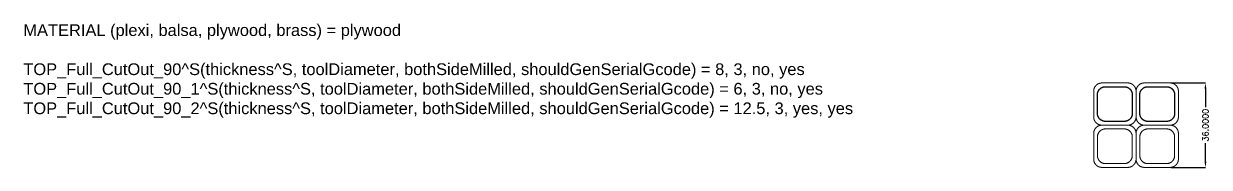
# Model space of a CAD drawing. Header units: millimetres. Extents: x -223 to 281, y 383 to 444.
import ezdxf

# ---------------------------------------------------------------- set-up
doc = ezdxf.new("R2010")
doc.units = ezdxf.units.MM
for name, color, linetype, lineweight in [('DIMENSION', 3, 'Continuous', 25), ('TOP_Full_CutOut_90_1', 7, 'Continuous', 18), ('TOP_Full_CutOut_90_2', 7, 'Continuous', 18)]:
    doc.layers.add(name, color=color, linetype=linetype, lineweight=lineweight)
doc.layers.add('TOP_Full_CutOut_90', color=7, linetype='Continuous')
doc.styles.get("Standard").update_dxf_attribs({"font": 'txt.shx'})
doc.dimstyles.get("Standard").update_dxf_attribs({"dimscale": 100, "dimtxt": 2.5, "dimasz": 2.5, "dimexe": 0, "dimexo": 0.5, "dimgap": 1, "dimtad": 0, "dimtoh": 1, "dimdec": 4, "dimzin": 0, "dimdsep": 46, "dimtxsty": 'Standard', "dimcen": 2.5, "dimadec": 0, "dimazin": 0, "dimtfac": 1, "dimtdec": 4, "dimtofl": 0, "dimtmove": 0, "dimatfit": 3, "dimfxl": 1, "dimtolj": 1, "dimtzin": 0, "dimarcsym": 0})

# ---------------------------------------------------------------- blocks, each defined once
blk = doc.blocks.new('*D13')
at = {"layer": 'Defpoints', "color": 0}
for p in [(264.592526, 418.622678), (264.592526, 382.622678), (279.592526, 382.622678)]:
    blk.add_point(p, dxfattribs=at)
at = {"layer": 'DIMENSION', "color": 0, "lineweight": -2}
for p, q in [((265.092526, 418.622678), (279.592526, 418.622678)), ((279.592526, 416.122678), (279.592526, 408.289344)), ((279.592526, 385.122678), (279.592526, 392.956011)), ((265.092526, 382.622678), (279.592526, 382.622678))]:
    blk.add_line(p, q, dxfattribs=at)
at = {"layer": 'DIMENSION', "color": 0}
for points in [[(280.009192, 416.122678), (279.175859, 416.122678), (279.592526, 418.622678)], [(279.175859, 385.122678), (280.009192, 385.122678), (279.592526, 382.622678)]]:
    blk.add_solid(points, dxfattribs=at)
at = {"layer": 'DIMENSION', "color": 0, "insert": (279.592526, 400.622678), "char_height": 2.5, "attachment_point": 5, "rotation": 90}
blk.add_mtext('\\A1;36.0000', dxfattribs=at)

msp = doc.modelspace()

# ---------------------------------------------------------------- linework, layer by layer
at = {"layer": 'TOP_Full_CutOut_90'}
for points in [[(237.096878, 402.222678), (237.001856, 402.22417), (236.895159, 402.229202), (236.788673, 402.237583), (236.682503, 402.249304), (236.576753, 402.264354), (236.471528, 402.282719), (236.366931, 402.30438), (236.263067, 402.329316), (236.160037, 402.357501), (236.057944, 402.388909), (235.956887, 402.423509), (235.856967, 402.461265), (235.758283, 402.502142), (235.66093, 402.546098), (235.565007, 402.59309), (235.470607, 402.643073), (235.377824, 402.695995), (235.286749, 402.751806), (235.197471, 402.810451), (235.11008, 402.87187), (235.024661, 402.936004), (234.941299, 403.00279), (234.860076, 403.072161), (234.781072, 403.144049), (234.704365, 403.218384), (234.630031, 403.295091), (234.558142, 403.374095), (234.488771, 403.455318), (234.421986, 403.53868), (234.357851, 403.624099), (234.296432, 403.71149), (234.237788, 403.800767), (234.181977, 403.891843), (234.129054, 403.984626), (234.079072, 404.079026), (234.032079, 404.174949), (233.988123, 404.272301), (233.947247, 404.370986), (233.90949, 404.470906), (233.874891, 404.571963), (233.843483, 404.674056), (233.815297, 404.777086), (233.790361, 404.88095), (233.7687, 404.985546), (233.750336, 405.090771), (233.735285, 405.196521), (233.723564, 405.302692), (233.715183, 405.409178), (233.710152, 405.515875), (233.708659, 405.610896), (233.708659, 413.634459), (233.710152, 413.72948), (233.715183, 413.836177), (233.723564, 413.942663), (233.735285, 414.048834), (233.750336, 414.154584), (233.7687, 414.259809), (233.790361, 414.364405), (233.815297, 414.468269), (233.843483, 414.571299), (233.874891, 414.673393), (233.90949, 414.774449), (233.947247, 414.874369), (233.988123, 414.973054), (234.032079, 415.070406), (234.079072, 415.166329), (234.129054, 415.260729), (234.181977, 415.353513), (234.237788, 415.444588), (234.296432, 415.533865), (234.357851, 415.621256), (234.421986, 415.706675), (234.488771, 415.790037), (234.558142, 415.87126), (234.630031, 415.950264), (234.704365, 416.026972), (234.781072, 416.101306), (234.860076, 416.173194), (234.941299, 416.242565), (235.024661, 416.309351), (235.11008, 416.373485), (235.197471, 416.434905), (235.286749, 416.493549), (235.377824, 416.54936), (235.470607, 416.602282), (235.565007, 416.652265), (235.66093, 416.699257), (235.758283, 416.743213), (235.856967, 416.78409), (235.956887, 416.821846), (236.057944, 416.856446), (236.160037, 416.887854), (236.263067, 416.91604), (236.366931, 416.940975), (236.471528, 416.962636), (236.576753, 416.981001), (236.682503, 416.996051), (236.788673, 417.007773), (236.895159, 417.016153), (237.001856, 417.021185), (237.096878, 417.022678), (245.12044, 417.022678), (245.215461, 417.021185), (245.322158, 417.016153), (245.428645, 417.007773), (245.534815, 416.996051), (245.640565, 416.981001), (245.74579, 416.962636), (245.850386, 416.940975), (245.95425, 416.91604), (246.05728, 416.887854), (246.159374, 416.856446), (246.26043, 416.821846), (246.36035, 416.78409), (246.459035, 416.743213), (246.556387, 416.699257), (246.652311, 416.652265), (246.74671, 416.602282), (246.839494, 416.54936), (246.930569, 416.493549), (247.019846, 416.434905), (247.107237, 416.373485), (247.192656, 416.309351), (247.276018, 416.242565), (247.357242, 416.173194), (247.436246, 416.101306), (247.512953, 416.026972), (247.587287, 415.950264), (247.659175, 415.87126), (247.728546, 415.790037), (247.795332, 415.706675), (247.859466, 415.621256), (247.920886, 415.533865), (247.97953, 415.444588), (248.035341, 415.353513), (248.088264, 415.260729), (248.138246, 415.166329), (248.185238, 415.070406), (248.229194, 414.973054), (248.270071, 414.874369), (248.307828, 414.774449), (248.342427, 414.673393), (248.373835, 414.571299), (248.402021, 414.468269), (248.426956, 414.364405), (248.448617, 414.259809), (248.466982, 414.154584), (248.482032, 414.048834), (248.493754, 413.942663), (248.502134, 413.836177), (248.507166, 413.72948), (248.508659, 413.634459), (248.508659, 405.610896), (248.507166, 405.515875), (248.502134, 405.409178), (248.493754, 405.302692), (248.482032, 405.196521), (248.466982, 405.090771), (248.448617, 404.985546), (248.426956, 404.88095), (248.402021, 404.777086), (248.373835, 404.674056), (248.342427, 404.571963), (248.307828, 404.470906), (248.270071, 404.370986), (248.229194, 404.272301), (248.185238, 404.174949), (248.138246, 404.079026), (248.088264, 403.984626), (248.035341, 403.891843), (247.97953, 403.800767), (247.920886, 403.71149), (247.859466, 403.624099), (247.795332, 403.53868), (247.728546, 403.455318), (247.659175, 403.374095), (247.587287, 403.295091), (247.512953, 403.218384), (247.436246, 403.144049), (247.357242, 403.072161), (247.276018, 403.00279), (247.192656, 402.936004), (247.107237, 402.87187), (247.019846, 402.810451), (246.930569, 402.751806), (246.839494, 402.695995), (246.74671, 402.643073), (246.652311, 402.59309), (246.556387, 402.546098), (246.459035, 402.502142), (246.36035, 402.461265), (246.26043, 402.423509), (246.159374, 402.388909), (246.05728, 402.357501), (245.95425, 402.329316), (245.850386, 402.30438), (245.74579, 402.282719), (245.640565, 402.264354), (245.534815, 402.249304), (245.428645, 402.237583), (245.322158, 402.229202), (245.215461, 402.22417), (245.12044, 402.222678)], [(255.096878, 402.222678), (255.001856, 402.22417), (254.895159, 402.229202), (254.788673, 402.237583), (254.682503, 402.249304), (254.576753, 402.264354), (254.471528, 402.282719), (254.366931, 402.30438), (254.263067, 402.329316), (254.160037, 402.357501), (254.057944, 402.388909), (253.956887, 402.423509), (253.856967, 402.461265), (253.758283, 402.502142), (253.66093, 402.546098), (253.565007, 402.59309), (253.470607, 402.643073), (253.377824, 402.695995), (253.286749, 402.751806), (253.197471, 402.810451), (253.11008, 402.87187), (253.024661, 402.936004), (252.941299, 403.00279), (252.860076, 403.072161), (252.781072, 403.144049), (252.704365, 403.218384), (252.630031, 403.295091), (252.558142, 403.374095), (252.488771, 403.455318), (252.421986, 403.53868), (252.357851, 403.624099), (252.296432, 403.71149), (252.237788, 403.800767), (252.181977, 403.891843), (252.129054, 403.984626), (252.079072, 404.079026), (252.032079, 404.174949), (251.988123, 404.272301), (251.947247, 404.370986), (251.90949, 404.470906), (251.874891, 404.571963), (251.843483, 404.674056), (251.815297, 404.777086), (251.790361, 404.88095), (251.7687, 404.985546), (251.750336, 405.090771), (251.735285, 405.196521), (251.723564, 405.302692), (251.715183, 405.409178), (251.710152, 405.515875), (251.708659, 405.610896), (251.708659, 413.634459), (251.710152, 413.72948), (251.715183, 413.836177), (251.723564, 413.942663), (251.735285, 414.048834), (251.750336, 414.154584), (251.7687, 414.259809), (251.790361, 414.364405), (251.815297, 414.468269), (251.843483, 414.571299), (251.874891, 414.673393), (251.90949, 414.774449), (251.947247, 414.874369), (251.988123, 414.973054), (252.032079, 415.070406), (252.079072, 415.166329), (252.129054, 415.260729), (252.181977, 415.353513), (252.237788, 415.444588), (252.296432, 415.533865), (252.357851, 415.621256), (252.421986, 415.706675), (252.488771, 415.790037), (252.558142, 415.87126), (252.630031, 415.950264), (252.704365, 416.026972), (252.781072, 416.101306), (252.860076, 416.173194), (252.941299, 416.242565), (253.024661, 416.309351), (253.11008, 416.373485), (253.197471, 416.434905), (253.286749, 416.493549), (253.377824, 416.54936), (253.470607, 416.602282), (253.565007, 416.652265), (253.66093, 416.699257), (253.758283, 416.743213), (253.856967, 416.78409), (253.956887, 416.821846), (254.057944, 416.856446), (254.160037, 416.887854), (254.263067, 416.91604), (254.366931, 416.940975), (254.471528, 416.962636), (254.576753, 416.981001), (254.682503, 416.996051), (254.788673, 417.007773), (254.895159, 417.016153), (255.001856, 417.021185), (255.096878, 417.022678), (263.12044, 417.022678), (263.215461, 417.021185), (263.322158, 417.016153), (263.428645, 417.007773), (263.534815, 416.996051), (263.640565, 416.981001), (263.74579, 416.962636), (263.850386, 416.940975), (263.95425, 416.91604), (264.05728, 416.887854), (264.159374, 416.856446), (264.26043, 416.821846), (264.36035, 416.78409), (264.459035, 416.743213), (264.556387, 416.699257), (264.652311, 416.652265), (264.74671, 416.602282), (264.839494, 416.54936), (264.930569, 416.493549), (265.019846, 416.434905), (265.107237, 416.373485), (265.192656, 416.309351), (265.276018, 416.242565), (265.357242, 416.173194), (265.436246, 416.101306), (265.512953, 416.026972), (265.587287, 415.950264), (265.659175, 415.87126), (265.728546, 415.790037), (265.795332, 415.706675), (265.859466, 415.621256), (265.920886, 415.533865), (265.97953, 415.444588), (266.035341, 415.353513), (266.088264, 415.260729), (266.138246, 415.166329), (266.185238, 415.070406), (266.229194, 414.973054), (266.270071, 414.874369), (266.307828, 414.774449), (266.342427, 414.673393), (266.373835, 414.571299), (266.402021, 414.468269), (266.426956, 414.364405), (266.448617, 414.259809), (266.466982, 414.154584), (266.482032, 414.048834), (266.493754, 413.942663), (266.502134, 413.836177), (266.507166, 413.72948), (266.508659, 413.634459), (266.508659, 405.610896), (266.507166, 405.515875), (266.502134, 405.409178), (266.493754, 405.302692), (266.482032, 405.196521), (266.466982, 405.090771), (266.448617, 404.985546), (266.426956, 404.88095), (266.402021, 404.777086), (266.373835, 404.674056), (266.342427, 404.571963), (266.307828, 404.470906), (266.270071, 404.370986), (266.229194, 404.272301), (266.185238, 404.174949), (266.138246, 404.079026), (266.088264, 403.984626), (266.035341, 403.891843), (265.97953, 403.800767), (265.920886, 403.71149), (265.859466, 403.624099), (265.795332, 403.53868), (265.728546, 403.455318), (265.659175, 403.374095), (265.587287, 403.295091), (265.512953, 403.218384), (265.436246, 403.144049), (265.357242, 403.072161), (265.276018, 403.00279), (265.192656, 402.936004), (265.107237, 402.87187), (265.019846, 402.810451), (264.930569, 402.751806), (264.839494, 402.695995), (264.74671, 402.643073), (264.652311, 402.59309), (264.556387, 402.546098), (264.459035, 402.502142), (264.36035, 402.461265), (264.26043, 402.423509), (264.159374, 402.388909), (264.05728, 402.357501), (263.95425, 402.329316), (263.850386, 402.30438), (263.74579, 402.282719), (263.640565, 402.264354), (263.534815, 402.249304), (263.428645, 402.237583), (263.322158, 402.229202), (263.215461, 402.22417), (263.12044, 402.222678)]]:
    msp.add_lwpolyline(points, close=True, dxfattribs=at)
at = {"layer": 'TOP_Full_CutOut_90_1'}
for points in [[(237.096878, 384.222678), (237.001856, 384.22417), (236.895159, 384.229202), (236.788673, 384.237583), (236.682503, 384.249304), (236.576753, 384.264354), (236.471528, 384.282719), (236.366931, 384.30438), (236.263067, 384.329316), (236.160037, 384.357501), (236.057944, 384.388909), (235.956887, 384.423509), (235.856967, 384.461265), (235.758283, 384.502142), (235.66093, 384.546098), (235.565007, 384.59309), (235.470607, 384.643073), (235.377824, 384.695995), (235.286749, 384.751806), (235.197471, 384.810451), (235.11008, 384.87187), (235.024661, 384.936004), (234.941299, 385.00279), (234.860076, 385.072161), (234.781072, 385.144049), (234.704365, 385.218384), (234.630031, 385.295091), (234.558142, 385.374095), (234.488771, 385.455318), (234.421986, 385.53868), (234.357851, 385.624099), (234.296432, 385.71149), (234.237788, 385.800767), (234.181977, 385.891843), (234.129054, 385.984626), (234.079072, 386.079026), (234.032079, 386.174949), (233.988123, 386.272301), (233.947247, 386.370986), (233.90949, 386.470906), (233.874891, 386.571963), (233.843483, 386.674056), (233.815297, 386.777086), (233.790361, 386.88095), (233.7687, 386.985546), (233.750336, 387.090771), (233.735285, 387.196521), (233.723564, 387.302692), (233.715183, 387.409178), (233.710152, 387.515875), (233.708659, 387.610896), (233.708659, 395.634459), (233.710152, 395.72948), (233.715183, 395.836177), (233.723564, 395.942663), (233.735285, 396.048834), (233.750336, 396.154584), (233.7687, 396.259809), (233.790361, 396.364405), (233.815297, 396.468269), (233.843483, 396.571299), (233.874891, 396.673393), (233.90949, 396.774449), (233.947247, 396.874369), (233.988123, 396.973054), (234.032079, 397.070406), (234.079072, 397.166329), (234.129054, 397.260729), (234.181977, 397.353513), (234.237788, 397.444588), (234.296432, 397.533865), (234.357851, 397.621256), (234.421986, 397.706675), (234.488771, 397.790037), (234.558142, 397.87126), (234.630031, 397.950264), (234.704365, 398.026972), (234.781072, 398.101306), (234.860076, 398.173194), (234.941299, 398.242565), (235.024661, 398.309351), (235.11008, 398.373485), (235.197471, 398.434905), (235.286749, 398.493549), (235.377824, 398.54936), (235.470607, 398.602282), (235.565007, 398.652265), (235.66093, 398.699257), (235.758283, 398.743213), (235.856967, 398.78409), (235.956887, 398.821846), (236.057944, 398.856446), (236.160037, 398.887854), (236.263067, 398.91604), (236.366931, 398.940975), (236.471528, 398.962636), (236.576753, 398.981001), (236.682503, 398.996051), (236.788673, 399.007773), (236.895159, 399.016153), (237.001856, 399.021185), (237.096878, 399.022678), (245.12044, 399.022678), (245.215461, 399.021185), (245.322158, 399.016153), (245.428645, 399.007773), (245.534815, 398.996051), (245.640565, 398.981001), (245.74579, 398.962636), (245.850386, 398.940975), (245.95425, 398.91604), (246.05728, 398.887854), (246.159374, 398.856446), (246.26043, 398.821846), (246.36035, 398.78409), (246.459035, 398.743213), (246.556387, 398.699257), (246.652311, 398.652265), (246.74671, 398.602282), (246.839494, 398.54936), (246.930569, 398.493549), (247.019846, 398.434905), (247.107237, 398.373485), (247.192656, 398.309351), (247.276018, 398.242565), (247.357242, 398.173194), (247.436246, 398.101306), (247.512953, 398.026972), (247.587287, 397.950264), (247.659175, 397.87126), (247.728546, 397.790037), (247.795332, 397.706675), (247.859466, 397.621256), (247.920886, 397.533865), (247.97953, 397.444588), (248.035341, 397.353513), (248.088264, 397.260729), (248.138246, 397.166329), (248.185238, 397.070406), (248.229194, 396.973054), (248.270071, 396.874369), (248.307828, 396.774449), (248.342427, 396.673393), (248.373835, 396.571299), (248.402021, 396.468269), (248.426956, 396.364405), (248.448617, 396.259809), (248.466982, 396.154584), (248.482032, 396.048834), (248.493754, 395.942663), (248.502134, 395.836177), (248.507166, 395.72948), (248.508659, 395.634459), (248.508659, 387.610896), (248.507166, 387.515875), (248.502134, 387.409178), (248.493754, 387.302692), (248.482032, 387.196521), (248.466982, 387.090771), (248.448617, 386.985546), (248.426956, 386.88095), (248.402021, 386.777086), (248.373835, 386.674056), (248.342427, 386.571963), (248.307828, 386.470906), (248.270071, 386.370986), (248.229194, 386.272301), (248.185238, 386.174949), (248.138246, 386.079026), (248.088264, 385.984626), (248.035341, 385.891843), (247.97953, 385.800767), (247.920886, 385.71149), (247.859466, 385.624099), (247.795332, 385.53868), (247.728546, 385.455318), (247.659175, 385.374095), (247.587287, 385.295091), (247.512953, 385.218384), (247.436246, 385.144049), (247.357242, 385.072161), (247.276018, 385.00279), (247.192656, 384.936004), (247.107237, 384.87187), (247.019846, 384.810451), (246.930569, 384.751806), (246.839494, 384.695995), (246.74671, 384.643073), (246.652311, 384.59309), (246.556387, 384.546098), (246.459035, 384.502142), (246.36035, 384.461265), (246.26043, 384.423509), (246.159374, 384.388909), (246.05728, 384.357501), (245.95425, 384.329316), (245.850386, 384.30438), (245.74579, 384.282719), (245.640565, 384.264354), (245.534815, 384.249304), (245.428645, 384.237583), (245.322158, 384.229202), (245.215461, 384.22417), (245.12044, 384.222678)], [(255.096878, 384.222678), (255.001856, 384.22417), (254.895159, 384.229202), (254.788673, 384.237583), (254.682503, 384.249304), (254.576753, 384.264354), (254.471528, 384.282719), (254.366931, 384.30438), (254.263067, 384.329316), (254.160037, 384.357501), (254.057944, 384.388909), (253.956887, 384.423509), (253.856967, 384.461265), (253.758283, 384.502142), (253.66093, 384.546098), (253.565007, 384.59309), (253.470607, 384.643073), (253.377824, 384.695995), (253.286749, 384.751806), (253.197471, 384.810451), (253.11008, 384.87187), (253.024661, 384.936004), (252.941299, 385.00279), (252.860076, 385.072161), (252.781072, 385.144049), (252.704365, 385.218384), (252.630031, 385.295091), (252.558142, 385.374095), (252.488771, 385.455318), (252.421986, 385.53868), (252.357851, 385.624099), (252.296432, 385.71149), (252.237788, 385.800767), (252.181977, 385.891843), (252.129054, 385.984626), (252.079072, 386.079026), (252.032079, 386.174949), (251.988123, 386.272301), (251.947247, 386.370986), (251.90949, 386.470906), (251.874891, 386.571963), (251.843483, 386.674056), (251.815297, 386.777086), (251.790361, 386.88095), (251.7687, 386.985546), (251.750336, 387.090771), (251.735285, 387.196521), (251.723564, 387.302692), (251.715183, 387.409178), (251.710152, 387.515875), (251.708659, 387.610896), (251.708659, 395.634459), (251.710152, 395.72948), (251.715183, 395.836177), (251.723564, 395.942663), (251.735285, 396.048834), (251.750336, 396.154584), (251.7687, 396.259809), (251.790361, 396.364405), (251.815297, 396.468269), (251.843483, 396.571299), (251.874891, 396.673393), (251.90949, 396.774449), (251.947247, 396.874369), (251.988123, 396.973054), (252.032079, 397.070406), (252.079072, 397.166329), (252.129054, 397.260729), (252.181977, 397.353513), (252.237788, 397.444588), (252.296432, 397.533865), (252.357851, 397.621256), (252.421986, 397.706675), (252.488771, 397.790037), (252.558142, 397.87126), (252.630031, 397.950264), (252.704365, 398.026972), (252.781072, 398.101306), (252.860076, 398.173194), (252.941299, 398.242565), (253.024661, 398.309351), (253.11008, 398.373485), (253.197471, 398.434905), (253.286749, 398.493549), (253.377824, 398.54936), (253.470607, 398.602282), (253.565007, 398.652265), (253.66093, 398.699257), (253.758283, 398.743213), (253.856967, 398.78409), (253.956887, 398.821846), (254.057944, 398.856446), (254.160037, 398.887854), (254.263067, 398.91604), (254.366931, 398.940975), (254.471528, 398.962636), (254.576753, 398.981001), (254.682503, 398.996051), (254.788673, 399.007773), (254.895159, 399.016153), (255.001856, 399.021185), (255.096878, 399.022678), (263.12044, 399.022678), (263.215461, 399.021185), (263.322158, 399.016153), (263.428645, 399.007773), (263.534815, 398.996051), (263.640565, 398.981001), (263.74579, 398.962636), (263.850386, 398.940975), (263.95425, 398.91604), (264.05728, 398.887854), (264.159374, 398.856446), (264.26043, 398.821846), (264.36035, 398.78409), (264.459035, 398.743213), (264.556387, 398.699257), (264.652311, 398.652265), (264.74671, 398.602282), (264.839494, 398.54936), (264.930569, 398.493549), (265.019846, 398.434905), (265.107237, 398.373485), (265.192656, 398.309351), (265.276018, 398.242565), (265.357242, 398.173194), (265.436246, 398.101306), (265.512953, 398.026972), (265.587287, 397.950264), (265.659175, 397.87126), (265.728546, 397.790037), (265.795332, 397.706675), (265.859466, 397.621256), (265.920886, 397.533865), (265.97953, 397.444588), (266.035341, 397.353513), (266.088264, 397.260729), (266.138246, 397.166329), (266.185238, 397.070406), (266.229194, 396.973054), (266.270071, 396.874369), (266.307828, 396.774449), (266.342427, 396.673393), (266.373835, 396.571299), (266.402021, 396.468269), (266.426956, 396.364405), (266.448617, 396.259809), (266.466982, 396.154584), (266.482032, 396.048834), (266.493754, 395.942663), (266.502134, 395.836177), (266.507166, 395.72948), (266.508659, 395.634459), (266.508659, 387.610896), (266.507166, 387.515875), (266.502134, 387.409178), (266.493754, 387.302692), (266.482032, 387.196521), (266.466982, 387.090771), (266.448617, 386.985546), (266.426956, 386.88095), (266.402021, 386.777086), (266.373835, 386.674056), (266.342427, 386.571963), (266.307828, 386.470906), (266.270071, 386.370986), (266.229194, 386.272301), (266.185238, 386.174949), (266.138246, 386.079026), (266.088264, 385.984626), (266.035341, 385.891843), (265.97953, 385.800767), (265.920886, 385.71149), (265.859466, 385.624099), (265.795332, 385.53868), (265.728546, 385.455318), (265.659175, 385.374095), (265.587287, 385.295091), (265.512953, 385.218384), (265.436246, 385.144049), (265.357242, 385.072161), (265.276018, 385.00279), (265.192656, 384.936004), (265.107237, 384.87187), (265.019846, 384.810451), (264.930569, 384.751806), (264.839494, 384.695995), (264.74671, 384.643073), (264.652311, 384.59309), (264.556387, 384.546098), (264.459035, 384.502142), (264.36035, 384.461265), (264.26043, 384.423509), (264.159374, 384.388909), (264.05728, 384.357501), (263.95425, 384.329316), (263.850386, 384.30438), (263.74579, 384.282719), (263.640565, 384.264354), (263.534815, 384.249304), (263.428645, 384.237583), (263.322158, 384.229202), (263.215461, 384.22417), (263.12044, 384.222678)]]:
    msp.add_lwpolyline(points, close=True, dxfattribs=at)
at = {"layer": 'TOP_Full_CutOut_90_2'}
for points in [[(246.614549, 418.622678), (246.663635, 418.622292), (246.718598, 418.620997), (246.773534, 418.618838), (246.828429, 418.615817), (246.883269, 418.611934), (246.938042, 418.607191), (246.992734, 418.601587), (247.047331, 418.595125), (247.10182, 418.587806), (247.156187, 418.579632), (247.210419, 418.570606), (247.264502, 418.560728), (247.318424, 418.550003), (247.37217, 418.538431), (247.425728, 418.526017), (247.479085, 418.512763), (247.532227, 418.498673), (247.585141, 418.48375), (247.637814, 418.467997), (247.690233, 418.451419), (247.742385, 418.43402), (247.794257, 418.415804), (247.845837, 418.396775), (247.897112, 418.376938), (247.948069, 418.356299), (247.998695, 418.334861), (248.048978, 418.312631), (248.098906, 418.289614), (248.148466, 418.265816), (248.197647, 418.241242), (248.246435, 418.215898), (248.294819, 418.189792), (248.342787, 418.162928), (248.390327, 418.135314), (248.437428, 418.106958), (248.484077, 418.077864), (248.530264, 418.048042), (248.575977, 418.017498), (248.621204, 417.986239), (248.665934, 417.954274), (248.710157, 417.921611), (248.753862, 417.888257), (248.797037, 417.85422), (248.839672, 417.81951), (248.881757, 417.784134), (248.923281, 417.748101), (248.964234, 417.711421), (249.004605, 417.674102), (249.044386, 417.636153), (249.083565, 417.597584), (249.122134, 417.558405), (249.160083, 417.518624), (249.197402, 417.478253), (249.234082, 417.4373), (249.270115, 417.395776), (249.305491, 417.353691), (249.340201, 417.311056), (249.374238, 417.267881), (249.407592, 417.224176), (249.440256, 417.179953), (249.472221, 417.135223), (249.503479, 417.089995), (249.534023, 417.044283), (249.563846, 416.998096), (249.592939, 416.951447), (249.621296, 416.904346), (249.648909, 416.856806), (249.675773, 416.808838), (249.701879, 416.760454), (249.727223, 416.711665), (249.751797, 416.662485), (249.775595, 416.612925), (249.798612, 416.562997), (249.820842, 416.512714), (249.84228, 416.462087), (249.86292, 416.411131), (249.882756, 416.359856), (249.901785, 416.308276), (249.920001, 416.256404), (249.937401, 416.204251), (249.953979, 416.151832), (249.969731, 416.099159), (249.984654, 416.046245), (249.998745, 415.993104), (250.011999, 415.939747), (250.024413, 415.886189), (250.035984, 415.832442), (250.04671, 415.778521), (250.056587, 415.724437), (250.065614, 415.670205), (250.073787, 415.615838), (250.081106, 415.56135), (250.087568, 415.506753), (250.093172, 415.452061), (250.097916, 415.397288), (250.101799, 415.342447), (250.10482, 415.287552), (250.106978, 415.232617), (250.108273, 415.177654), (250.108659, 415.128568), (250.108659, 404.116787), (250.108273, 404.067701), (250.106978, 404.012738), (250.10482, 403.957803), (250.101799, 403.902908), (250.097916, 403.848067), (250.093172, 403.793294), (250.087568, 403.738602), (250.081106, 403.684005), (250.073787, 403.629517), (250.065614, 403.57515), (250.056587, 403.520918), (250.04671, 403.466834), (250.035984, 403.412913), (250.024413, 403.359166), (250.011999, 403.305608), (249.998745, 403.252251), (249.984654, 403.19911), (249.969731, 403.146196), (249.953979, 403.093523), (249.937401, 403.041104), (249.920001, 402.988952), (249.901785, 402.937079), (249.882756, 402.885499), (249.86292, 402.834225), (249.84228, 402.783268), (249.820842, 402.732642), (249.798612, 402.682358), (249.775595, 402.63243), (249.751797, 402.58287), (249.727223, 402.53369), (249.701879, 402.484902), (249.675773, 402.436517), (249.648909, 402.388549), (249.621296, 402.341009), (249.592939, 402.293908), (249.563846, 402.247259), (249.534023, 402.201072), (249.503479, 402.15536), (249.472221, 402.110133), (249.440256, 402.065402), (249.407592, 402.021179), (249.374238, 401.977475), (249.340201, 401.934299), (249.305491, 401.891664), (249.270115, 401.849579), (249.234082, 401.808055), (249.197402, 401.767103), (249.160083, 401.726731), (249.122134, 401.686951), (249.083565, 401.647771), (249.044386, 401.609202), (249.004605, 401.571254), (248.964234, 401.533935), (248.923281, 401.497254), (248.881757, 401.461222), (248.839672, 401.425846), (248.797037, 401.391135), (248.753862, 401.357098), (248.710157, 401.323744), (248.665934, 401.291081), (248.621204, 401.259116), (248.575977, 401.227857), (248.530264, 401.197313), (248.484077, 401.167491), (248.437428, 401.138398), (248.390327, 401.110041), (248.342787, 401.082427), (248.294819, 401.055564), (248.246435, 401.029457), (248.197647, 401.004114), (248.148466, 400.97954), (248.098906, 400.955741), (248.048978, 400.932724), (247.998695, 400.910494), (247.948069, 400.889056), (247.897112, 400.868417), (247.845837, 400.84858), (247.794257, 400.829551), (247.742385, 400.811335), (247.690233, 400.793936), (247.637814, 400.777358), (247.585141, 400.761605), (247.532227, 400.746682), (247.479085, 400.732592), (247.425728, 400.719338), (247.37217, 400.706924), (247.318424, 400.695352), (247.264502, 400.684627), (247.210419, 400.674749), (247.156187, 400.665723), (247.10182, 400.657549), (247.047331, 400.65023), (246.992734, 400.643768), (246.938042, 400.638165), (246.883269, 400.633421), (246.828429, 400.629538), (246.773534, 400.626517), (246.718598, 400.624358), (246.663635, 400.623063), (246.614549, 400.622678), (235.602768, 400.622678), (235.553683, 400.623063), (235.49872, 400.624358), (235.443784, 400.626517), (235.388889, 400.629538), (235.334048, 400.633421), (235.279275, 400.638165), (235.224584, 400.643768), (235.169987, 400.65023), (235.115498, 400.657549), (235.061131, 400.665723), (235.006899, 400.674749), (234.952816, 400.684627), (234.898894, 400.695352), (234.845147, 400.706924), (234.791589, 400.719338), (234.738233, 400.732592), (234.685091, 400.746682), (234.632177, 400.761605), (234.579504, 400.777358), (234.527085, 400.793936), (234.474933, 400.811335), (234.42306, 400.829551), (234.371481, 400.84858), (234.320206, 400.868417), (234.269249, 400.889056), (234.218623, 400.910494), (234.16834, 400.932724), (234.118412, 400.955741), (234.068851, 400.97954), (234.019671, 401.004114), (233.970883, 401.029457), (233.922499, 401.055564), (233.874531, 401.082427), (233.82699, 401.110041), (233.77989, 401.138398), (233.73324, 401.167491), (233.687054, 401.197313), (233.641341, 401.227857), (233.596114, 401.259116), (233.551383, 401.291081), (233.50716, 401.323744), (233.463456, 401.357098), (233.420281, 401.391135), (233.377645, 401.425846), (233.335561, 401.461222), (233.294037, 401.497254), (233.253084, 401.533935), (233.212712, 401.571254), (233.172932, 401.609202), (233.133752, 401.647771), (233.095184, 401.686951), (233.057235, 401.726731), (233.019916, 401.767103), (232.983235, 401.808055), (232.947203, 401.849579), (232.911827, 401.891664), (232.877116, 401.934299), (232.84308, 401.977475), (232.809726, 402.021179), (232.777062, 402.065402), (232.745097, 402.110133), (232.713839, 402.15536), (232.683294, 402.201072), (232.653472, 402.247259), (232.624379, 402.293908), (232.596022, 402.341009), (232.568408, 402.388549), (232.541545, 402.436517), (232.515438, 402.484902), (232.490095, 402.53369), (232.465521, 402.58287), (232.441722, 402.63243), (232.418705, 402.682358), (232.396475, 402.732642), (232.375038, 402.783268), (232.354398, 402.834225), (232.334561, 402.885499), (232.315533, 402.937079), (232.297316, 402.988952), (232.279917, 403.041104), (232.263339, 403.093523), (232.247587, 403.146196), (232.232663, 403.19911), (232.218573, 403.252251), (232.205319, 403.305608), (232.192905, 403.359166), (232.181334, 403.412913), (232.170608, 403.466834), (232.160731, 403.520918), (232.151704, 403.57515), (232.14353, 403.629517), (232.136211, 403.684005), (232.12975, 403.738602), (232.124146, 403.793294), (232.119402, 403.848067), (232.115519, 403.902908), (232.112498, 403.957803), (232.11034, 404.012738), (232.109044, 404.067701), (232.108659, 404.116787), (232.108659, 415.128568), (232.109044, 415.177654), (232.11034, 415.232617), (232.112498, 415.287552), (232.115519, 415.342447), (232.119402, 415.397288), (232.124146, 415.452061), (232.12975, 415.506753), (232.136211, 415.56135), (232.14353, 415.615838), (232.151704, 415.670205), (232.160731, 415.724437), (232.170608, 415.778521), (232.181334, 415.832442), (232.192905, 415.886189), (232.205319, 415.939747), (232.218573, 415.993104), (232.232663, 416.046245), (232.247587, 416.099159), (232.263339, 416.151832), (232.279917, 416.204251), (232.297316, 416.256404), (232.315533, 416.308276), (232.334561, 416.359856), (232.354398, 416.411131), (232.375038, 416.462087), (232.396475, 416.512714), (232.418705, 416.562997), (232.441722, 416.612925), (232.465521, 416.662485), (232.490095, 416.711665), (232.515438, 416.760454), (232.541545, 416.808838), (232.568408, 416.856806), (232.596022, 416.904346), (232.624379, 416.951447), (232.653472, 416.998096), (232.683294, 417.044283), (232.713839, 417.089995), (232.745097, 417.135223), (232.777062, 417.179953), (232.809726, 417.224176), (232.84308, 417.267881), (232.877116, 417.311056), (232.911827, 417.353691), (232.947203, 417.395776), (232.983235, 417.4373), (233.019916, 417.478253), (233.057235, 417.518624), (233.095184, 417.558405), (233.133752, 417.597584), (233.172932, 417.636153), (233.212712, 417.674102), (233.253084, 417.711421), (233.294037, 417.748101), (233.335561, 417.784134), (233.377645, 417.81951), (233.420281, 417.85422), (233.463456, 417.888257), (233.50716, 417.921611), (233.551383, 417.954274), (233.596114, 417.986239), (233.641341, 418.017498), (233.687054, 418.048042), (233.73324, 418.077864), (233.77989, 418.106958), (233.82699, 418.135314), (233.874531, 418.162928), (233.922499, 418.189792), (233.970883, 418.215898), (234.019671, 418.241242), (234.068851, 418.265816), (234.118412, 418.289614), (234.16834, 418.312631), (234.218623, 418.334861), (234.269249, 418.356299), (234.320206, 418.376938), (234.371481, 418.396775), (234.42306, 418.415804), (234.474933, 418.43402), (234.527085, 418.451419), (234.579504, 418.467997), (234.632177, 418.48375), (234.685091, 418.498673), (234.738233, 418.512763), (234.791589, 418.526017), (234.845147, 418.538431), (234.898894, 418.550003), (234.952816, 418.560728), (235.006899, 418.570606), (235.061131, 418.579632), (235.115498, 418.587806), (235.169987, 418.595125), (235.224584, 418.601587), (235.279275, 418.607191), (235.334048, 418.611934), (235.388889, 418.615817), (235.443784, 418.618838), (235.49872, 418.620997), (235.553683, 418.622292), (235.602768, 418.622678)], [(264.614549, 418.622678), (264.663635, 418.622292), (264.718598, 418.620997), (264.773534, 418.618838), (264.828429, 418.615817), (264.883269, 418.611934), (264.938042, 418.607191), (264.992734, 418.601587), (265.047331, 418.595125), (265.10182, 418.587806), (265.156187, 418.579632), (265.210419, 418.570606), (265.264502, 418.560728), (265.318424, 418.550003), (265.37217, 418.538431), (265.425728, 418.526017), (265.479085, 418.512763), (265.532227, 418.498673), (265.585141, 418.48375), (265.637814, 418.467997), (265.690233, 418.451419), (265.742385, 418.43402), (265.794257, 418.415804), (265.845837, 418.396775), (265.897112, 418.376938), (265.948069, 418.356299), (265.998695, 418.334861), (266.048978, 418.312631), (266.098906, 418.289614), (266.148466, 418.265816), (266.197647, 418.241242), (266.246435, 418.215898), (266.294819, 418.189792), (266.342787, 418.162928), (266.390327, 418.135314), (266.437428, 418.106958), (266.484077, 418.077864), (266.530264, 418.048042), (266.575977, 418.017498), (266.621204, 417.986239), (266.665934, 417.954274), (266.710157, 417.921611), (266.753862, 417.888257), (266.797037, 417.85422), (266.839672, 417.81951), (266.881757, 417.784134), (266.923281, 417.748101), (266.964234, 417.711421), (267.004605, 417.674102), (267.044386, 417.636153), (267.083565, 417.597584), (267.122134, 417.558405), (267.160083, 417.518624), (267.197402, 417.478253), (267.234082, 417.4373), (267.270115, 417.395776), (267.305491, 417.353691), (267.340201, 417.311056), (267.374238, 417.267881), (267.407592, 417.224176), (267.440256, 417.179953), (267.472221, 417.135223), (267.503479, 417.089995), (267.534023, 417.044283), (267.563846, 416.998096), (267.592939, 416.951447), (267.621296, 416.904346), (267.648909, 416.856806), (267.675773, 416.808838), (267.701879, 416.760454), (267.727223, 416.711665), (267.751797, 416.662485), (267.775595, 416.612925), (267.798612, 416.562997), (267.820842, 416.512714), (267.84228, 416.462087), (267.86292, 416.411131), (267.882756, 416.359856), (267.901785, 416.308276), (267.920001, 416.256404), (267.937401, 416.204251), (267.953979, 416.151832), (267.969731, 416.099159), (267.984654, 416.046245), (267.998745, 415.993104), (268.011999, 415.939747), (268.024413, 415.886189), (268.035984, 415.832442), (268.04671, 415.778521), (268.056587, 415.724437), (268.065614, 415.670205), (268.073787, 415.615838), (268.081106, 415.56135), (268.087568, 415.506753), (268.093172, 415.452061), (268.097916, 415.397288), (268.101799, 415.342447), (268.10482, 415.287552), (268.106978, 415.232617), (268.108273, 415.177654), (268.108659, 415.128568), (268.108659, 404.116787), (268.108273, 404.067701), (268.106978, 404.012738), (268.10482, 403.957803), (268.101799, 403.902908), (268.097916, 403.848067), (268.093172, 403.793294), (268.087568, 403.738602), (268.081106, 403.684005), (268.073787, 403.629517), (268.065614, 403.57515), (268.056587, 403.520918), (268.04671, 403.466834), (268.035984, 403.412913), (268.024413, 403.359166), (268.011999, 403.305608), (267.998745, 403.252251), (267.984654, 403.19911), (267.969731, 403.146196), (267.953979, 403.093523), (267.937401, 403.041104), (267.920001, 402.988952), (267.901785, 402.937079), (267.882756, 402.885499), (267.86292, 402.834225), (267.84228, 402.783268), (267.820842, 402.732642), (267.798612, 402.682358), (267.775595, 402.63243), (267.751797, 402.58287), (267.727223, 402.53369), (267.701879, 402.484902), (267.675773, 402.436517), (267.648909, 402.388549), (267.621296, 402.341009), (267.592939, 402.293908), (267.563846, 402.247259), (267.534023, 402.201072), (267.503479, 402.15536), (267.472221, 402.110133), (267.440256, 402.065402), (267.407592, 402.021179), (267.374238, 401.977475), (267.340201, 401.934299), (267.305491, 401.891664), (267.270115, 401.849579), (267.234082, 401.808055), (267.197402, 401.767103), (267.160083, 401.726731), (267.122134, 401.686951), (267.083565, 401.647771), (267.044386, 401.609202), (267.004605, 401.571254), (266.964234, 401.533935), (266.923281, 401.497254), (266.881757, 401.461222), (266.839672, 401.425846), (266.797037, 401.391135), (266.753862, 401.357098), (266.710157, 401.323744), (266.665934, 401.291081), (266.621204, 401.259116), (266.575977, 401.227857), (266.530264, 401.197313), (266.484077, 401.167491), (266.437428, 401.138398), (266.390327, 401.110041), (266.342787, 401.082427), (266.294819, 401.055564), (266.246435, 401.029457), (266.197647, 401.004114), (266.148466, 400.97954), (266.098906, 400.955741), (266.048978, 400.932724), (265.998695, 400.910494), (265.948069, 400.889056), (265.897112, 400.868417), (265.845837, 400.84858), (265.794257, 400.829551), (265.742385, 400.811335), (265.690233, 400.793936), (265.637814, 400.777358), (265.585141, 400.761605), (265.532227, 400.746682), (265.479085, 400.732592), (265.425728, 400.719338), (265.37217, 400.706924), (265.318424, 400.695352), (265.264502, 400.684627), (265.210419, 400.674749), (265.156187, 400.665723), (265.10182, 400.657549), (265.047331, 400.65023), (264.992734, 400.643768), (264.938042, 400.638165), (264.883269, 400.633421), (264.828429, 400.629538), (264.773534, 400.626517), (264.718598, 400.624358), (264.663635, 400.623063), (264.614549, 400.622678), (253.602768, 400.622678), (253.553683, 400.623063), (253.49872, 400.624358), (253.443784, 400.626517), (253.388889, 400.629538), (253.334048, 400.633421), (253.279275, 400.638165), (253.224584, 400.643768), (253.169987, 400.65023), (253.115498, 400.657549), (253.061131, 400.665723), (253.006899, 400.674749), (252.952816, 400.684627), (252.898894, 400.695352), (252.845147, 400.706924), (252.791589, 400.719338), (252.738233, 400.732592), (252.685091, 400.746682), (252.632177, 400.761605), (252.579504, 400.777358), (252.527085, 400.793936), (252.474933, 400.811335), (252.42306, 400.829551), (252.371481, 400.84858), (252.320206, 400.868417), (252.269249, 400.889056), (252.218623, 400.910494), (252.16834, 400.932724), (252.118412, 400.955741), (252.068851, 400.97954), (252.019671, 401.004114), (251.970883, 401.029457), (251.922499, 401.055564), (251.874531, 401.082427), (251.82699, 401.110041), (251.77989, 401.138398), (251.73324, 401.167491), (251.687054, 401.197313), (251.641341, 401.227857), (251.596114, 401.259116), (251.551383, 401.291081), (251.50716, 401.323744), (251.463456, 401.357098), (251.420281, 401.391135), (251.377645, 401.425846), (251.335561, 401.461222), (251.294037, 401.497254), (251.253084, 401.533935), (251.212712, 401.571254), (251.172932, 401.609202), (251.133752, 401.647771), (251.095184, 401.686951), (251.057235, 401.726731), (251.019916, 401.767103), (250.983235, 401.808055), (250.947203, 401.849579), (250.911827, 401.891664), (250.877116, 401.934299), (250.84308, 401.977475), (250.809726, 402.021179), (250.777062, 402.065402), (250.745097, 402.110133), (250.713839, 402.15536), (250.683294, 402.201072), (250.653472, 402.247259), (250.624379, 402.293908), (250.596022, 402.341009), (250.568408, 402.388549), (250.541545, 402.436517), (250.515438, 402.484902), (250.490095, 402.53369), (250.465521, 402.58287), (250.441722, 402.63243), (250.418705, 402.682358), (250.396475, 402.732642), (250.375038, 402.783268), (250.354398, 402.834225), (250.334561, 402.885499), (250.315533, 402.937079), (250.297316, 402.988952), (250.279917, 403.041104), (250.263339, 403.093523), (250.247587, 403.146196), (250.232663, 403.19911), (250.218573, 403.252251), (250.205319, 403.305608), (250.192905, 403.359166), (250.181334, 403.412913), (250.170608, 403.466834), (250.160731, 403.520918), (250.151704, 403.57515), (250.14353, 403.629517), (250.136211, 403.684005), (250.12975, 403.738602), (250.124146, 403.793294), (250.119402, 403.848067), (250.115519, 403.902908), (250.112498, 403.957803), (250.11034, 404.012738), (250.109044, 404.067701), (250.108659, 404.116787), (250.108659, 415.128568), (250.109044, 415.177654), (250.11034, 415.232617), (250.112498, 415.287552), (250.115519, 415.342447), (250.119402, 415.397288), (250.124146, 415.452061), (250.12975, 415.506753), (250.136211, 415.56135), (250.14353, 415.615838), (250.151704, 415.670205), (250.160731, 415.724437), (250.170608, 415.778521), (250.181334, 415.832442), (250.192905, 415.886189), (250.205319, 415.939747), (250.218573, 415.993104), (250.232663, 416.046245), (250.247587, 416.099159), (250.263339, 416.151832), (250.279917, 416.204251), (250.297316, 416.256404), (250.315533, 416.308276), (250.334561, 416.359856), (250.354398, 416.411131), (250.375038, 416.462087), (250.396475, 416.512714), (250.418705, 416.562997), (250.441722, 416.612925), (250.465521, 416.662485), (250.490095, 416.711665), (250.515438, 416.760454), (250.541545, 416.808838), (250.568408, 416.856806), (250.596022, 416.904346), (250.624379, 416.951447), (250.653472, 416.998096), (250.683294, 417.044283), (250.713839, 417.089995), (250.745097, 417.135223), (250.777062, 417.179953), (250.809726, 417.224176), (250.84308, 417.267881), (250.877116, 417.311056), (250.911827, 417.353691), (250.947203, 417.395776), (250.983235, 417.4373), (251.019916, 417.478253), (251.057235, 417.518624), (251.095184, 417.558405), (251.133752, 417.597584), (251.172932, 417.636153), (251.212712, 417.674102), (251.253084, 417.711421), (251.294037, 417.748101), (251.335561, 417.784134), (251.377645, 417.81951), (251.420281, 417.85422), (251.463456, 417.888257), (251.50716, 417.921611), (251.551383, 417.954274), (251.596114, 417.986239), (251.641341, 418.017498), (251.687054, 418.048042), (251.73324, 418.077864), (251.77989, 418.106958), (251.82699, 418.135314), (251.874531, 418.162928), (251.922499, 418.189792), (251.970883, 418.215898), (252.019671, 418.241242), (252.068851, 418.265816), (252.118412, 418.289614), (252.16834, 418.312631), (252.218623, 418.334861), (252.269249, 418.356299), (252.320206, 418.376938), (252.371481, 418.396775), (252.42306, 418.415804), (252.474933, 418.43402), (252.527085, 418.451419), (252.579504, 418.467997), (252.632177, 418.48375), (252.685091, 418.498673), (252.738233, 418.512763), (252.791589, 418.526017), (252.845147, 418.538431), (252.898894, 418.550003), (252.952816, 418.560728), (253.006899, 418.570606), (253.061131, 418.579632), (253.115498, 418.587806), (253.169987, 418.595125), (253.224584, 418.601587), (253.279275, 418.607191), (253.334048, 418.611934), (253.388889, 418.615817), (253.443784, 418.618838), (253.49872, 418.620997), (253.553683, 418.622292), (253.602768, 418.622678)], [(246.614549, 400.622678), (246.663635, 400.622292), (246.718598, 400.620997), (246.773534, 400.618838), (246.828429, 400.615817), (246.883269, 400.611934), (246.938042, 400.607191), (246.992734, 400.601587), (247.047331, 400.595125), (247.10182, 400.587806), (247.156187, 400.579632), (247.210419, 400.570606), (247.264502, 400.560728), (247.318424, 400.550003), (247.37217, 400.538431), (247.425728, 400.526017), (247.479085, 400.512763), (247.532227, 400.498673), (247.585141, 400.48375), (247.637814, 400.467997), (247.690233, 400.451419), (247.742385, 400.43402), (247.794257, 400.415804), (247.845837, 400.396775), (247.897112, 400.376938), (247.948069, 400.356299), (247.998695, 400.334861), (248.048978, 400.312631), (248.098906, 400.289614), (248.148466, 400.265816), (248.197647, 400.241242), (248.246435, 400.215898), (248.294819, 400.189792), (248.342787, 400.162928), (248.390327, 400.135314), (248.437428, 400.106958), (248.484077, 400.077864), (248.530264, 400.048042), (248.575977, 400.017498), (248.621204, 399.986239), (248.665934, 399.954274), (248.710157, 399.921611), (248.753862, 399.888257), (248.797037, 399.85422), (248.839672, 399.81951), (248.881757, 399.784134), (248.923281, 399.748101), (248.964234, 399.711421), (249.004605, 399.674102), (249.044386, 399.636153), (249.083565, 399.597584), (249.122134, 399.558405), (249.160083, 399.518624), (249.197402, 399.478253), (249.234082, 399.4373), (249.270115, 399.395776), (249.305491, 399.353691), (249.340201, 399.311056), (249.374238, 399.267881), (249.407592, 399.224176), (249.440256, 399.179953), (249.472221, 399.135223), (249.503479, 399.089995), (249.534023, 399.044283), (249.563846, 398.998096), (249.592939, 398.951447), (249.621296, 398.904346), (249.648909, 398.856806), (249.675773, 398.808838), (249.701879, 398.760454), (249.727223, 398.711665), (249.751797, 398.662485), (249.775595, 398.612925), (249.798612, 398.562997), (249.820842, 398.512714), (249.84228, 398.462087), (249.86292, 398.411131), (249.882756, 398.359856), (249.901785, 398.308276), (249.920001, 398.256404), (249.937401, 398.204251), (249.953979, 398.151832), (249.969731, 398.099159), (249.984654, 398.046245), (249.998745, 397.993104), (250.011999, 397.939747), (250.024413, 397.886189), (250.035984, 397.832442), (250.04671, 397.778521), (250.056587, 397.724437), (250.065614, 397.670205), (250.073787, 397.615838), (250.081106, 397.56135), (250.087568, 397.506753), (250.093172, 397.452061), (250.097916, 397.397288), (250.101799, 397.342447), (250.10482, 397.287552), (250.106978, 397.232617), (250.108273, 397.177654), (250.108659, 397.128568), (250.108659, 386.116787), (250.108273, 386.067701), (250.106978, 386.012738), (250.10482, 385.957803), (250.101799, 385.902908), (250.097916, 385.848067), (250.093172, 385.793294), (250.087568, 385.738602), (250.081106, 385.684005), (250.073787, 385.629517), (250.065614, 385.57515), (250.056587, 385.520918), (250.04671, 385.466834), (250.035984, 385.412913), (250.024413, 385.359166), (250.011999, 385.305608), (249.998745, 385.252251), (249.984654, 385.19911), (249.969731, 385.146196), (249.953979, 385.093523), (249.937401, 385.041104), (249.920001, 384.988952), (249.901785, 384.937079), (249.882756, 384.885499), (249.86292, 384.834225), (249.84228, 384.783268), (249.820842, 384.732642), (249.798612, 384.682358), (249.775595, 384.63243), (249.751797, 384.58287), (249.727223, 384.53369), (249.701879, 384.484902), (249.675773, 384.436517), (249.648909, 384.388549), (249.621296, 384.341009), (249.592939, 384.293908), (249.563846, 384.247259), (249.534023, 384.201072), (249.503479, 384.15536), (249.472221, 384.110133), (249.440256, 384.065402), (249.407592, 384.021179), (249.374238, 383.977475), (249.340201, 383.934299), (249.305491, 383.891664), (249.270115, 383.849579), (249.234082, 383.808055), (249.197402, 383.767103), (249.160083, 383.726731), (249.122134, 383.686951), (249.083565, 383.647771), (249.044386, 383.609202), (249.004605, 383.571254), (248.964234, 383.533935), (248.923281, 383.497254), (248.881757, 383.461222), (248.839672, 383.425846), (248.797037, 383.391135), (248.753862, 383.357098), (248.710157, 383.323744), (248.665934, 383.291081), (248.621204, 383.259116), (248.575977, 383.227857), (248.530264, 383.197313), (248.484077, 383.167491), (248.437428, 383.138398), (248.390327, 383.110041), (248.342787, 383.082427), (248.294819, 383.055564), (248.246435, 383.029457), (248.197647, 383.004114), (248.148466, 382.97954), (248.098906, 382.955741), (248.048978, 382.932724), (247.998695, 382.910494), (247.948069, 382.889056), (247.897112, 382.868417), (247.845837, 382.84858), (247.794257, 382.829551), (247.742385, 382.811335), (247.690233, 382.793936), (247.637814, 382.777358), (247.585141, 382.761605), (247.532227, 382.746682), (247.479085, 382.732592), (247.425728, 382.719338), (247.37217, 382.706924), (247.318424, 382.695352), (247.264502, 382.684627), (247.210419, 382.674749), (247.156187, 382.665723), (247.10182, 382.657549), (247.047331, 382.65023), (246.992734, 382.643768), (246.938042, 382.638165), (246.883269, 382.633421), (246.828429, 382.629538), (246.773534, 382.626517), (246.718598, 382.624358), (246.663635, 382.623063), (246.614549, 382.622678), (235.602768, 382.622678), (235.553683, 382.623063), (235.49872, 382.624358), (235.443784, 382.626517), (235.388889, 382.629538), (235.334048, 382.633421), (235.279275, 382.638165), (235.224584, 382.643768), (235.169987, 382.65023), (235.115498, 382.657549), (235.061131, 382.665723), (235.006899, 382.674749), (234.952816, 382.684627), (234.898894, 382.695352), (234.845147, 382.706924), (234.791589, 382.719338), (234.738233, 382.732592), (234.685091, 382.746682), (234.632177, 382.761605), (234.579504, 382.777358), (234.527085, 382.793936), (234.474933, 382.811335), (234.42306, 382.829551), (234.371481, 382.84858), (234.320206, 382.868417), (234.269249, 382.889056), (234.218623, 382.910494), (234.16834, 382.932724), (234.118412, 382.955741), (234.068851, 382.97954), (234.019671, 383.004114), (233.970883, 383.029457), (233.922499, 383.055564), (233.874531, 383.082427), (233.82699, 383.110041), (233.77989, 383.138398), (233.73324, 383.167491), (233.687054, 383.197313), (233.641341, 383.227857), (233.596114, 383.259116), (233.551383, 383.291081), (233.50716, 383.323744), (233.463456, 383.357098), (233.420281, 383.391135), (233.377645, 383.425846), (233.335561, 383.461222), (233.294037, 383.497254), (233.253084, 383.533935), (233.212712, 383.571254), (233.172932, 383.609202), (233.133752, 383.647771), (233.095184, 383.686951), (233.057235, 383.726731), (233.019916, 383.767103), (232.983235, 383.808055), (232.947203, 383.849579), (232.911827, 383.891664), (232.877116, 383.934299), (232.84308, 383.977475), (232.809726, 384.021179), (232.777062, 384.065402), (232.745097, 384.110133), (232.713839, 384.15536), (232.683294, 384.201072), (232.653472, 384.247259), (232.624379, 384.293908), (232.596022, 384.341009), (232.568408, 384.388549), (232.541545, 384.436517), (232.515438, 384.484902), (232.490095, 384.53369), (232.465521, 384.58287), (232.441722, 384.63243), (232.418705, 384.682358), (232.396475, 384.732642), (232.375038, 384.783268), (232.354398, 384.834225), (232.334561, 384.885499), (232.315533, 384.937079), (232.297316, 384.988952), (232.279917, 385.041104), (232.263339, 385.093523), (232.247587, 385.146196), (232.232663, 385.19911), (232.218573, 385.252251), (232.205319, 385.305608), (232.192905, 385.359166), (232.181334, 385.412913), (232.170608, 385.466834), (232.160731, 385.520918), (232.151704, 385.57515), (232.14353, 385.629517), (232.136211, 385.684005), (232.12975, 385.738602), (232.124146, 385.793294), (232.119402, 385.848067), (232.115519, 385.902908), (232.112498, 385.957803), (232.11034, 386.012738), (232.109044, 386.067701), (232.108659, 386.116787), (232.108659, 397.128568), (232.109044, 397.177654), (232.11034, 397.232617), (232.112498, 397.287552), (232.115519, 397.342447), (232.119402, 397.397288), (232.124146, 397.452061), (232.12975, 397.506753), (232.136211, 397.56135), (232.14353, 397.615838), (232.151704, 397.670205), (232.160731, 397.724437), (232.170608, 397.778521), (232.181334, 397.832442), (232.192905, 397.886189), (232.205319, 397.939747), (232.218573, 397.993104), (232.232663, 398.046245), (232.247587, 398.099159), (232.263339, 398.151832), (232.279917, 398.204251), (232.297316, 398.256404), (232.315533, 398.308276), (232.334561, 398.359856), (232.354398, 398.411131), (232.375038, 398.462087), (232.396475, 398.512714), (232.418705, 398.562997), (232.441722, 398.612925), (232.465521, 398.662485), (232.490095, 398.711665), (232.515438, 398.760454), (232.541545, 398.808838), (232.568408, 398.856806), (232.596022, 398.904346), (232.624379, 398.951447), (232.653472, 398.998096), (232.683294, 399.044283), (232.713839, 399.089995), (232.745097, 399.135223), (232.777062, 399.179953), (232.809726, 399.224176), (232.84308, 399.267881), (232.877116, 399.311056), (232.911827, 399.353691), (232.947203, 399.395776), (232.983235, 399.4373), (233.019916, 399.478253), (233.057235, 399.518624), (233.095184, 399.558405), (233.133752, 399.597584), (233.172932, 399.636153), (233.212712, 399.674102), (233.253084, 399.711421), (233.294037, 399.748101), (233.335561, 399.784134), (233.377645, 399.81951), (233.420281, 399.85422), (233.463456, 399.888257), (233.50716, 399.921611), (233.551383, 399.954274), (233.596114, 399.986239), (233.641341, 400.017498), (233.687054, 400.048042), (233.73324, 400.077864), (233.77989, 400.106958), (233.82699, 400.135314), (233.874531, 400.162928), (233.922499, 400.189792), (233.970883, 400.215898), (234.019671, 400.241242), (234.068851, 400.265816), (234.118412, 400.289614), (234.16834, 400.312631), (234.218623, 400.334861), (234.269249, 400.356299), (234.320206, 400.376938), (234.371481, 400.396775), (234.42306, 400.415804), (234.474933, 400.43402), (234.527085, 400.451419), (234.579504, 400.467997), (234.632177, 400.48375), (234.685091, 400.498673), (234.738233, 400.512763), (234.791589, 400.526017), (234.845147, 400.538431), (234.898894, 400.550003), (234.952816, 400.560728), (235.006899, 400.570606), (235.061131, 400.579632), (235.115498, 400.587806), (235.169987, 400.595125), (235.224584, 400.601587), (235.279275, 400.607191), (235.334048, 400.611934), (235.388889, 400.615817), (235.443784, 400.618838), (235.49872, 400.620997), (235.553683, 400.622292), (235.602768, 400.622678)], [(264.614549, 400.622678), (264.663635, 400.622292), (264.718598, 400.620997), (264.773534, 400.618838), (264.828429, 400.615817), (264.883269, 400.611934), (264.938042, 400.607191), (264.992734, 400.601587), (265.047331, 400.595125), (265.10182, 400.587806), (265.156187, 400.579632), (265.210419, 400.570606), (265.264502, 400.560728), (265.318424, 400.550003), (265.37217, 400.538431), (265.425728, 400.526017), (265.479085, 400.512763), (265.532227, 400.498673), (265.585141, 400.48375), (265.637814, 400.467997), (265.690233, 400.451419), (265.742385, 400.43402), (265.794257, 400.415804), (265.845837, 400.396775), (265.897112, 400.376938), (265.948069, 400.356299), (265.998695, 400.334861), (266.048978, 400.312631), (266.098906, 400.289614), (266.148466, 400.265816), (266.197647, 400.241242), (266.246435, 400.215898), (266.294819, 400.189792), (266.342787, 400.162928), (266.390327, 400.135314), (266.437428, 400.106958), (266.484077, 400.077864), (266.530264, 400.048042), (266.575977, 400.017498), (266.621204, 399.986239), (266.665934, 399.954274), (266.710157, 399.921611), (266.753862, 399.888257), (266.797037, 399.85422), (266.839672, 399.81951), (266.881757, 399.784134), (266.923281, 399.748101), (266.964234, 399.711421), (267.004605, 399.674102), (267.044386, 399.636153), (267.083565, 399.597584), (267.122134, 399.558405), (267.160083, 399.518624), (267.197402, 399.478253), (267.234082, 399.4373), (267.270115, 399.395776), (267.305491, 399.353691), (267.340201, 399.311056), (267.374238, 399.267881), (267.407592, 399.224176), (267.440256, 399.179953), (267.472221, 399.135223), (267.503479, 399.089995), (267.534023, 399.044283), (267.563846, 398.998096), (267.592939, 398.951447), (267.621296, 398.904346), (267.648909, 398.856806), (267.675773, 398.808838), (267.701879, 398.760454), (267.727223, 398.711665), (267.751797, 398.662485), (267.775595, 398.612925), (267.798612, 398.562997), (267.820842, 398.512714), (267.84228, 398.462087), (267.86292, 398.411131), (267.882756, 398.359856), (267.901785, 398.308276), (267.920001, 398.256404), (267.937401, 398.204251), (267.953979, 398.151832), (267.969731, 398.099159), (267.984654, 398.046245), (267.998745, 397.993104), (268.011999, 397.939747), (268.024413, 397.886189), (268.035984, 397.832442), (268.04671, 397.778521), (268.056587, 397.724437), (268.065614, 397.670205), (268.073787, 397.615838), (268.081106, 397.56135), (268.087568, 397.506753), (268.093172, 397.452061), (268.097916, 397.397288), (268.101799, 397.342447), (268.10482, 397.287552), (268.106978, 397.232617), (268.108273, 397.177654), (268.108659, 397.128568), (268.108659, 386.116787), (268.108273, 386.067701), (268.106978, 386.012738), (268.10482, 385.957803), (268.101799, 385.902908), (268.097916, 385.848067), (268.093172, 385.793294), (268.087568, 385.738602), (268.081106, 385.684005), (268.073787, 385.629517), (268.065614, 385.57515), (268.056587, 385.520918), (268.04671, 385.466834), (268.035984, 385.412913), (268.024413, 385.359166), (268.011999, 385.305608), (267.998745, 385.252251), (267.984654, 385.19911), (267.969731, 385.146196), (267.953979, 385.093523), (267.937401, 385.041104), (267.920001, 384.988952), (267.901785, 384.937079), (267.882756, 384.885499), (267.86292, 384.834225), (267.84228, 384.783268), (267.820842, 384.732642), (267.798612, 384.682358), (267.775595, 384.63243), (267.751797, 384.58287), (267.727223, 384.53369), (267.701879, 384.484902), (267.675773, 384.436517), (267.648909, 384.388549), (267.621296, 384.341009), (267.592939, 384.293908), (267.563846, 384.247259), (267.534023, 384.201072), (267.503479, 384.15536), (267.472221, 384.110133), (267.440256, 384.065402), (267.407592, 384.021179), (267.374238, 383.977475), (267.340201, 383.934299), (267.305491, 383.891664), (267.270115, 383.849579), (267.234082, 383.808055), (267.197402, 383.767103), (267.160083, 383.726731), (267.122134, 383.686951), (267.083565, 383.647771), (267.044386, 383.609202), (267.004605, 383.571254), (266.964234, 383.533935), (266.923281, 383.497254), (266.881757, 383.461222), (266.839672, 383.425846), (266.797037, 383.391135), (266.753862, 383.357098), (266.710157, 383.323744), (266.665934, 383.291081), (266.621204, 383.259116), (266.575977, 383.227857), (266.530264, 383.197313), (266.484077, 383.167491), (266.437428, 383.138398), (266.390327, 383.110041), (266.342787, 383.082427), (266.294819, 383.055564), (266.246435, 383.029457), (266.197647, 383.004114), (266.148466, 382.97954), (266.098906, 382.955741), (266.048978, 382.932724), (265.998695, 382.910494), (265.948069, 382.889056), (265.897112, 382.868417), (265.845837, 382.84858), (265.794257, 382.829551), (265.742385, 382.811335), (265.690233, 382.793936), (265.637814, 382.777358), (265.585141, 382.761605), (265.532227, 382.746682), (265.479085, 382.732592), (265.425728, 382.719338), (265.37217, 382.706924), (265.318424, 382.695352), (265.264502, 382.684627), (265.210419, 382.674749), (265.156187, 382.665723), (265.10182, 382.657549), (265.047331, 382.65023), (264.992734, 382.643768), (264.938042, 382.638165), (264.883269, 382.633421), (264.828429, 382.629538), (264.773534, 382.626517), (264.718598, 382.624358), (264.663635, 382.623063), (264.614549, 382.622678), (253.602768, 382.622678), (253.553683, 382.623063), (253.49872, 382.624358), (253.443784, 382.626517), (253.388889, 382.629538), (253.334048, 382.633421), (253.279275, 382.638165), (253.224584, 382.643768), (253.169987, 382.65023), (253.115498, 382.657549), (253.061131, 382.665723), (253.006899, 382.674749), (252.952816, 382.684627), (252.898894, 382.695352), (252.845147, 382.706924), (252.791589, 382.719338), (252.738233, 382.732592), (252.685091, 382.746682), (252.632177, 382.761605), (252.579504, 382.777358), (252.527085, 382.793936), (252.474933, 382.811335), (252.42306, 382.829551), (252.371481, 382.84858), (252.320206, 382.868417), (252.269249, 382.889056), (252.218623, 382.910494), (252.16834, 382.932724), (252.118412, 382.955741), (252.068851, 382.97954), (252.019671, 383.004114), (251.970883, 383.029457), (251.922499, 383.055564), (251.874531, 383.082427), (251.82699, 383.110041), (251.77989, 383.138398), (251.73324, 383.167491), (251.687054, 383.197313), (251.641341, 383.227857), (251.596114, 383.259116), (251.551383, 383.291081), (251.50716, 383.323744), (251.463456, 383.357098), (251.420281, 383.391135), (251.377645, 383.425846), (251.335561, 383.461222), (251.294037, 383.497254), (251.253084, 383.533935), (251.212712, 383.571254), (251.172932, 383.609202), (251.133752, 383.647771), (251.095184, 383.686951), (251.057235, 383.726731), (251.019916, 383.767103), (250.983235, 383.808055), (250.947203, 383.849579), (250.911827, 383.891664), (250.877116, 383.934299), (250.84308, 383.977475), (250.809726, 384.021179), (250.777062, 384.065402), (250.745097, 384.110133), (250.713839, 384.15536), (250.683294, 384.201072), (250.653472, 384.247259), (250.624379, 384.293908), (250.596022, 384.341009), (250.568408, 384.388549), (250.541545, 384.436517), (250.515438, 384.484902), (250.490095, 384.53369), (250.465521, 384.58287), (250.441722, 384.63243), (250.418705, 384.682358), (250.396475, 384.732642), (250.375038, 384.783268), (250.354398, 384.834225), (250.334561, 384.885499), (250.315533, 384.937079), (250.297316, 384.988952), (250.279917, 385.041104), (250.263339, 385.093523), (250.247587, 385.146196), (250.232663, 385.19911), (250.218573, 385.252251), (250.205319, 385.305608), (250.192905, 385.359166), (250.181334, 385.412913), (250.170608, 385.466834), (250.160731, 385.520918), (250.151704, 385.57515), (250.14353, 385.629517), (250.136211, 385.684005), (250.12975, 385.738602), (250.124146, 385.793294), (250.119402, 385.848067), (250.115519, 385.902908), (250.112498, 385.957803), (250.11034, 386.012738), (250.109044, 386.067701), (250.108659, 386.116787), (250.108659, 397.128568), (250.109044, 397.177654), (250.11034, 397.232617), (250.112498, 397.287552), (250.115519, 397.342447), (250.119402, 397.397288), (250.124146, 397.452061), (250.12975, 397.506753), (250.136211, 397.56135), (250.14353, 397.615838), (250.151704, 397.670205), (250.160731, 397.724437), (250.170608, 397.778521), (250.181334, 397.832442), (250.192905, 397.886189), (250.205319, 397.939747), (250.218573, 397.993104), (250.232663, 398.046245), (250.247587, 398.099159), (250.263339, 398.151832), (250.279917, 398.204251), (250.297316, 398.256404), (250.315533, 398.308276), (250.334561, 398.359856), (250.354398, 398.411131), (250.375038, 398.462087), (250.396475, 398.512714), (250.418705, 398.562997), (250.441722, 398.612925), (250.465521, 398.662485), (250.490095, 398.711665), (250.515438, 398.760454), (250.541545, 398.808838), (250.568408, 398.856806), (250.596022, 398.904346), (250.624379, 398.951447), (250.653472, 398.998096), (250.683294, 399.044283), (250.713839, 399.089995), (250.745097, 399.135223), (250.777062, 399.179953), (250.809726, 399.224176), (250.84308, 399.267881), (250.877116, 399.311056), (250.911827, 399.353691), (250.947203, 399.395776), (250.983235, 399.4373), (251.019916, 399.478253), (251.057235, 399.518624), (251.095184, 399.558405), (251.133752, 399.597584), (251.172932, 399.636153), (251.212712, 399.674102), (251.253084, 399.711421), (251.294037, 399.748101), (251.335561, 399.784134), (251.377645, 399.81951), (251.420281, 399.85422), (251.463456, 399.888257), (251.50716, 399.921611), (251.551383, 399.954274), (251.596114, 399.986239), (251.641341, 400.017498), (251.687054, 400.048042), (251.73324, 400.077864), (251.77989, 400.106958), (251.82699, 400.135314), (251.874531, 400.162928), (251.922499, 400.189792), (251.970883, 400.215898), (252.019671, 400.241242), (252.068851, 400.265816), (252.118412, 400.289614), (252.16834, 400.312631), (252.218623, 400.334861), (252.269249, 400.356299), (252.320206, 400.376938), (252.371481, 400.396775), (252.42306, 400.415804), (252.474933, 400.43402), (252.527085, 400.451419), (252.579504, 400.467997), (252.632177, 400.48375), (252.685091, 400.498673), (252.738233, 400.512763), (252.791589, 400.526017), (252.845147, 400.538431), (252.898894, 400.550003), (252.952816, 400.560728), (253.006899, 400.570606), (253.061131, 400.579632), (253.115498, 400.587806), (253.169987, 400.595125), (253.224584, 400.601587), (253.279275, 400.607191), (253.334048, 400.611934), (253.388889, 400.615817), (253.443784, 400.618838), (253.49872, 400.620997), (253.553683, 400.622292), (253.602768, 400.622678)]]:
    msp.add_lwpolyline(points, close=True, dxfattribs=at)

# ---------------------------------------------------------------- texts
at = {"insert": (-222.778752, 443.657435), "char_height": 5, "width": 378.90625, "attachment_point": 1}
msp.add_mtext('{\\f@Arial Unicode MS|b0|i0|c238|p34;MATERIAL (plexi, balsa, plywood, brass) = plywood^J\\PTOP_Full_CutOut_90^S(thickness^S, toolDiameter, bothSideMilled, shouldGenSerialGcode) = 8, 3, no, yes\\PTOP_Full_CutOut_90_1^S(thickness^S, toolDiameter, bothSideMilled, shouldGenSerialGcode) = 6, 3, no, yes\\PTOP_Full_CutOut_90_2^S(thickness^S, toolDiameter, bothSideMilled, shouldGenSerialGcode) = 12.5, 3, yes, yes}', dxfattribs=at)

# ---------------------------------------------------------------- dimensions: what is measured, and where the dimension line sits
at = {"layer": 'DIMENSION'}
dim = msp.add_linear_dim(base=(279.592526, 382.622678), p1=(264.592526, 418.622678), p2=(264.592526, 382.622678), angle=270, dimstyle='Standard', override={"dimscale": 1, "dimlfac": 1, "dimtxsty": 'Standard', "dimsah": 1, "dimtolj": 1}, dxfattribs=at)
dim.commit()
dim.dimension.update_dxf_attribs({"geometry": '*D13', "text_midpoint": (279.592526, 400.622678)})

doc.saveas('drawing.dxf')
